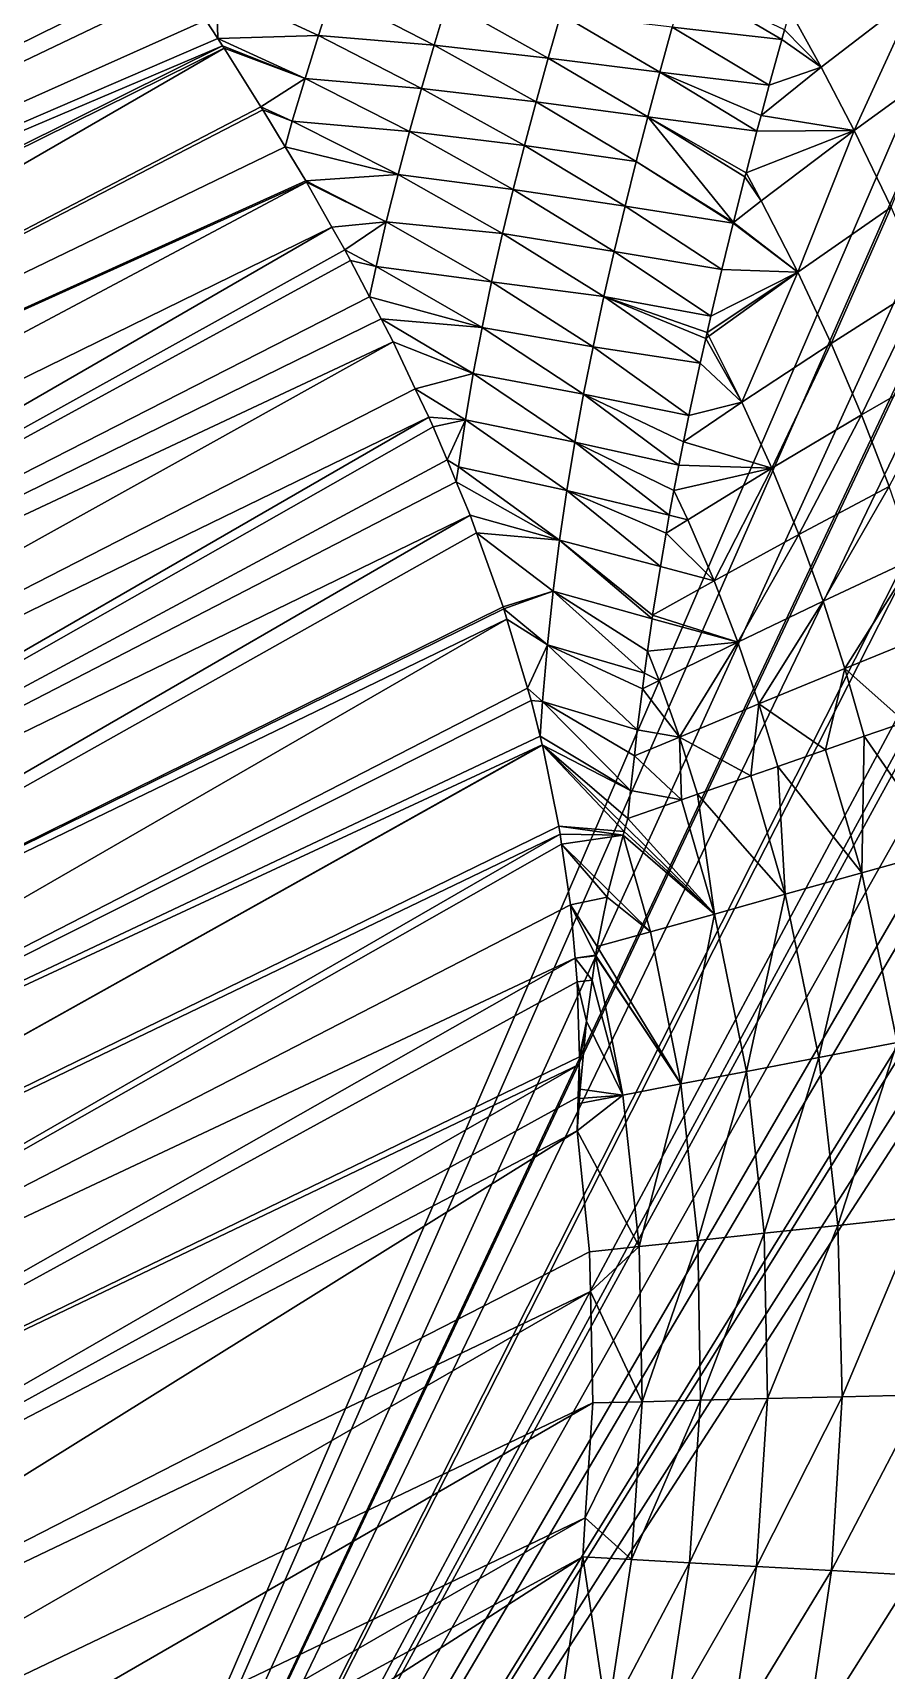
# Model space of a CAD drawing. Header units: metres. Extents: x -44.6 to 35.4, y -44.1 to 26.9.
# Drawn here: x -31.02 to -28.16, y 0.89 to 6.37 of the extents above; entities that cross this region are included whole.
import ezdxf

# ---------------------------------------------------------------- set-up
doc = ezdxf.new("R2010")
doc.units = ezdxf.units.M

msp = doc.modelspace()

# ---------------------------------------------------------------- linework, layer by layer
for points in [[(-32.494915, -4.090965, 91.214554), (-21.645548, 21.083145, 91.214554), (-21.477617, 20.976406, 91.214554)], [(-30.562969, 9.967408, 91.214554), (-21.645548, 21.083145, 91.214554), (-32.494915, -4.090965, 91.214554)], [(-21.477617, 20.976406, 91.214554), (-21.155891, 20.771914, 91.214554), (-32.494915, -4.090965, 91.214554)], [(-32.494915, -4.090965, 91.214554), (-21.155891, 20.771914, 91.214554), (-20.875952, 20.604309, 91.214554)], [(-20.875952, 20.604309, 91.214554), (-20.860102, 20.594818, 91.214554), (-32.494915, -4.090965, 91.214554)], [(-20.860102, 20.594818, 91.214554), (-20.660181, 20.475122, 91.214554), (-32.494915, -4.090965, 91.214554)], [(-32.494915, -4.090965, 91.214554), (-20.660181, 20.475122, 91.214554), (-20.206511, 20.219816, 91.214554)], [(-20.206511, 20.219816, 91.214554), (-20.158503, 20.192801, 91.214554), (-32.494915, -4.090965, 91.214554)], [(-20.158503, 20.192801, 91.214554), (-19.650936, 19.924978, 91.214554), (-32.494915, -4.090965, 91.214554)], [(-32.494915, -4.090965, 91.214554), (-19.650936, 19.924978, 91.214554), (-19.514906, 19.857868, 91.214554)], [(-19.514906, 19.857868, 91.214554), (-19.447666, 19.824694, 91.214554), (-32.494915, -4.090965, 91.214554)], [(-19.447666, 19.824694, 91.214554), (-19.137566, 19.671705, 91.214554), (-32.494915, -4.090965, 91.214554)], [(-32.494915, -4.090965, 91.214554), (-19.137566, 19.671705, 91.214554), (-18.786144, 19.510136, 91.214554)], [(-18.786144, 19.510136, 91.214554), (-18.618469, 19.433048, 91.214554), (-32.494915, -4.090965, 91.214554)], [(-18.618469, 19.433048, 91.214554), (-18.093723, 19.209085, 91.214554), (-32.494915, -4.090965, 91.214554)], [(-32.494915, -4.090965, 91.214554), (-18.093723, 19.209085, 91.214554), (-18.020308, 19.18013, 91.214554)], [(-18.020308, 19.18013, 91.214554), (-17.748207, 19.072813, 91.214554), (-32.494915, -4.090965, 91.214554)], [(-17.748207, 19.072813, 91.214554), (-17.563393, 18.999922, 91.214554), (-32.494915, -4.090965, 91.214554)], [(-32.494915, -4.090965, 91.214554), (-17.563393, 18.999922, 91.214554), (-8.667542, 15.624047, 91.214554)], [(-8.667542, 15.624047, 91.214554), (-8.546576, 15.073651, 91.214554), (-32.494915, -4.090965, 91.214554)], [(-32.494915, -4.090965, 91.214554), (-8.546576, 15.073651, 91.214554), (-8.349462, 14.545717, 91.214554)], [(-32.494915, -4.090965, 91.214554), (-8.349462, 14.545717, 91.214554), (-8.080112, 14.050723, 91.214554)], [(-32.494915, -4.090965, 91.214554), (-8.080112, 14.050723, 91.214554), (-7.743872, 13.598495, 91.214554)], [(-15.196311, 2.685419, 91.214554), (-32.494915, -4.090965, 91.214554), (-7.743872, 13.598495, 91.214554)], [(-32.494915, -4.090965, 91.214554), (-31.111521, 9.017288, 91.214554), (-30.562969, 9.967408, 91.214554)], [(-35.968491, 4.611816, 104.303886), (-30.979023, 7.219929, 94.826096), (-31.049334, 7.328387, 94.706444)], [(-30.897284, 7.097222, 94.948456), (-30.979023, 7.219929, 94.826096), (-35.968491, 4.611816, 104.303886)], [(-35.968491, 4.611816, 104.303886), (-30.887955, 7.083217, 94.962418), (-30.897284, 7.097222, 94.948456)], [(-30.878212, 7.068789, 94.975349), (-30.887955, 7.083217, 94.962418), (-35.968491, 4.611816, 104.303886)], [(-35.968491, 4.611816, 104.303886), (-30.76902, 6.907085, 95.120201), (-30.878212, 7.068789, 94.975349)], [(-30.76902, 6.907085, 95.120201), (-35.968491, 4.611816, 104.303886), (-35.683216, 4.412888, 104.389099)], [(-30.751518, 6.881201, 95.140724), (-30.76902, 6.907085, 95.120201), (-35.683216, 4.412888, 104.389099)], [(-35.683216, 4.412888, 104.389099), (-35.416283, 4.18393, 104.456474), (-30.751518, 6.881201, 95.140724)], [(-30.710911, 6.821146, 95.188347), (-30.751518, 6.881201, 95.140724), (-35.416283, 4.18393, 104.456474)], [(-30.680361, 6.775966, 95.224174), (-30.710911, 6.821146, 95.188347), (-35.416283, 4.18393, 104.456474)], [(-35.416283, 4.18393, 104.456474), (-30.644035, 6.722244, 95.266777), (-30.680361, 6.775966, 95.224174)], [(-30.550127, 6.581766, 95.365044), (-30.644035, 6.722244, 95.266777), (-35.416283, 4.18393, 104.456474)], [(-35.416283, 4.18393, 104.456474), (-30.514282, 6.528146, 95.40255), (-30.550127, 6.581766, 95.365044)], [(-30.437067, 6.40994, 95.475288), (-30.514282, 6.528146, 95.40255), (-35.416283, 4.18393, 104.456474)], [(-28.511526, 6.345639, 95.470749), (-28.834938, 6.535859, 95.521217), (-28.877302, 6.386153, 95.530464)], [(-28.834938, 6.535859, 95.521217), (-28.511526, 6.345639, 95.470749), (-28.502703, 6.377608, 95.470612)], [(-30.4007, 6.516907, 95.435974), (-30.437067, 6.40994, 95.475288), (-30.397177, 6.348875, 95.512871)], [(-30.4007, 6.516907, 95.435974), (-30.060585, 6.358354, 95.556305), (-30.013971, 6.502685, 95.510391)], [(-30.060585, 6.358354, 95.556305), (-30.4007, 6.516907, 95.435974), (-30.397177, 6.348875, 95.512871)], [(-29.673677, 6.32641, 95.586845), (-30.013971, 6.502685, 95.510391), (-30.060585, 6.358354, 95.556305)], [(-30.013971, 6.502685, 95.510391), (-29.673677, 6.32641, 95.586845), (-29.629963, 6.471469, 95.551178)], [(-29.292488, 6.283491, 95.583115), (-29.629963, 6.471469, 95.551178), (-29.673677, 6.32641, 95.586845)], [(-29.629963, 6.471469, 95.551178), (-29.292488, 6.283491, 95.583115), (-29.250546, 6.430319, 95.557732)], [(-28.484528, 6.442781, 95.471802), (-28.379221, 6.252522, 95.44001), (-28.059723, 6.499653, 95.421318)], [(-28.059723, 6.499653, 95.421318), (-28.379221, 6.252522, 95.44001), (-28.269293, 6.040805, 95.408607)], [(-28.269293, 6.040805, 95.408607), (-27.948727, 6.273746, 95.38295), (-28.059723, 6.499653, 95.421318)], [(-30.397177, 6.348875, 95.512871), (-30.437067, 6.40994, 95.475288), (-35.416283, 4.18393, 104.456474)], [(-28.9186, 6.236616, 95.545364), (-29.250546, 6.430319, 95.557732), (-29.292488, 6.283491, 95.583115)], [(-29.250546, 6.430319, 95.557732), (-28.9186, 6.236616, 95.545364), (-28.877302, 6.386153, 95.530464)], [(-28.379221, 6.252522, 95.44001), (-28.484528, 6.442781, 95.471802), (-28.502703, 6.377608, 95.470612)], [(-30.397177, 6.348875, 95.512871), (-30.105261, 6.214765, 95.608284), (-30.060585, 6.358354, 95.556305)], [(-29.715681, 6.181854, 95.628319), (-30.060585, 6.358354, 95.556305), (-30.105261, 6.214765, 95.608284)], [(-30.060585, 6.358354, 95.556305), (-29.715681, 6.181854, 95.628319), (-29.673677, 6.32641, 95.586845)], [(-28.553305, 6.192542, 95.474792), (-28.877302, 6.386153, 95.530464), (-28.9186, 6.236616, 95.545364)], [(-28.877302, 6.386153, 95.530464), (-28.553305, 6.192542, 95.474792), (-28.511526, 6.345639, 95.470749)], [(-28.379221, 6.252522, 95.44001), (-28.502703, 6.377608, 95.470612), (-28.511526, 6.345639, 95.470749)], [(-35.416283, 4.18393, 104.456474), (-30.381084, 6.324239, 95.52803), (-30.397177, 6.348875, 95.512871)], [(-30.381084, 6.324239, 95.52803), (-35.416283, 4.18393, 104.456474), (-35.149349, 3.954973, 104.523849)], [(-30.375938, 6.316085, 95.532433), (-30.381084, 6.324239, 95.52803), (-35.149349, 3.954973, 104.523849)], [(-35.149349, 3.954973, 104.523849), (-34.903996, 3.698765, 104.572563), (-30.375938, 6.316085, 95.532433)], [(-30.252499, 6.120507, 95.638107), (-30.375938, 6.316085, 95.532433), (-34.903996, 3.698765, 104.572563)], [(-30.105261, 6.214765, 95.608284), (-30.397177, 6.348875, 95.512871), (-30.381084, 6.324239, 95.52803)], [(-30.105261, 6.214765, 95.608284), (-30.381084, 6.324239, 95.52803), (-30.375938, 6.316085, 95.532433)], [(-30.105261, 6.214765, 95.608284), (-30.375938, 6.316085, 95.532433), (-30.252499, 6.120507, 95.638107)], [(-29.332989, 6.136923, 95.614136), (-29.673677, 6.32641, 95.586845), (-29.715681, 6.181854, 95.628319)], [(-29.673677, 6.32641, 95.586845), (-29.332989, 6.136923, 95.614136), (-29.292488, 6.283491, 95.583115)], [(-28.511526, 6.345639, 95.470749), (-28.553305, 6.192542, 95.474792), (-28.379221, 6.252522, 95.44001)], [(-28.958759, 6.087097, 95.565826), (-29.292488, 6.283491, 95.583115), (-29.332989, 6.136923, 95.614136)], [(-29.292488, 6.283491, 95.583115), (-28.958759, 6.087097, 95.565826), (-28.9186, 6.236616, 95.545364)], [(-28.269293, 6.040805, 95.408607), (-28.379221, 6.252522, 95.44001), (-28.580355, 6.091306, 95.481163)], [(-28.553305, 6.192542, 95.474792), (-28.580355, 6.091306, 95.481163), (-28.379221, 6.252522, 95.44001)], [(-27.948727, 6.273746, 95.38295), (-28.269293, 6.040805, 95.408607), (-28.146053, 5.784702, 95.375397)], [(-30.252499, 6.120507, 95.638107), (-30.14786, 6.071735, 95.666382), (-30.105261, 6.214765, 95.608284)], [(-29.755854, 6.037626, 95.675598), (-30.105261, 6.214765, 95.608284), (-30.14786, 6.071735, 95.666382)], [(-30.105261, 6.214765, 95.608284), (-29.755854, 6.037626, 95.675598), (-29.715681, 6.181854, 95.628319)], [(-28.594265, 6.039241, 95.484436), (-28.9186, 6.236616, 95.545364), (-28.958759, 6.087097, 95.565826)], [(-28.9186, 6.236616, 95.545364), (-28.580355, 6.091306, 95.481163), (-28.553305, 6.192542, 95.474792)], [(-28.9186, 6.236616, 95.545364), (-28.594265, 6.039241, 95.484436), (-28.580355, 6.091306, 95.481163)], [(-29.371943, 5.990451, 95.650772), (-29.715681, 6.181854, 95.628319), (-29.755854, 6.037626, 95.675598)], [(-29.715681, 6.181854, 95.628319), (-29.371943, 5.990451, 95.650772), (-29.332989, 6.136923, 95.614136)], [(-28.99769, 5.937439, 95.591805), (-29.332989, 6.136923, 95.614136), (-29.371943, 5.990451, 95.650772)], [(-29.332989, 6.136923, 95.614136), (-28.99769, 5.937439, 95.591805), (-28.958759, 6.087097, 95.565826)], [(-34.903996, 3.698765, 104.572563), (-30.245844, 6.109962, 95.643806), (-30.252499, 6.120507, 95.638107)], [(-30.171412, 5.986273, 95.702202), (-30.245844, 6.109962, 95.643806), (-34.903996, 3.698765, 104.572563)], [(-30.14786, 6.071735, 95.666382), (-30.252499, 6.120507, 95.638107), (-30.245844, 6.109962, 95.643806)], [(-30.245844, 6.109962, 95.643806), (-30.171412, 5.986273, 95.702202), (-30.14786, 6.071735, 95.666382)], [(-28.673012, 5.733144, 95.519989), (-28.958759, 6.087097, 95.565826), (-28.99769, 5.937439, 95.591805)], [(-28.958759, 6.087097, 95.565826), (-28.630735, 5.89941, 95.49823), (-28.594265, 6.039241, 95.484436)], [(-28.958759, 6.087097, 95.565826), (-28.634346, 5.885567, 95.499596), (-28.630735, 5.89941, 95.49823)], [(-28.673012, 5.733144, 95.519989), (-28.634346, 5.885567, 95.499596), (-28.958759, 6.087097, 95.565826)], [(-28.580355, 6.091306, 95.481163), (-28.594265, 6.039241, 95.484436), (-28.269293, 6.040805, 95.408607)], [(-29.79405, 5.893506, 95.728737), (-30.14786, 6.071735, 95.666382), (-30.171412, 5.986273, 95.702202)], [(-30.14786, 6.071735, 95.666382), (-29.79405, 5.893506, 95.728737), (-29.755854, 6.037626, 95.675598)], [(-29.409229, 5.843866, 95.693016), (-29.755854, 6.037626, 95.675598), (-29.79405, 5.893506, 95.728737)], [(-29.755854, 6.037626, 95.675598), (-29.409229, 5.843866, 95.693016), (-29.371943, 5.990451, 95.650772)], [(-28.269293, 6.040805, 95.408607), (-28.594265, 6.039241, 95.484436), (-28.630735, 5.89941, 95.49823)], [(-28.630735, 5.89941, 95.49823), (-28.579832, 5.805675, 95.485817), (-28.269293, 6.040805, 95.408607)], [(-28.269293, 6.040805, 95.408607), (-28.579832, 5.805675, 95.485817), (-28.457989, 5.567515, 95.458168)], [(-28.457989, 5.567515, 95.458168), (-28.146053, 5.784702, 95.375397), (-28.269293, 6.040805, 95.408607)], [(-30.103012, 5.87261, 95.755867), (-30.171412, 5.986273, 95.702202), (-34.903996, 3.698765, 104.572563)], [(-30.171412, 5.986273, 95.702202), (-30.103012, 5.87261, 95.755867), (-29.79405, 5.893506, 95.728737)], [(-29.035295, 5.787448, 95.623276), (-29.371943, 5.990451, 95.650772), (-29.409229, 5.843866, 95.693016)], [(-29.371943, 5.990451, 95.650772), (-29.035295, 5.787448, 95.623276), (-28.99769, 5.937439, 95.591805)], [(-28.67347, 5.731342, 95.520226), (-28.99769, 5.937439, 95.591805), (-29.035295, 5.787448, 95.623276)], [(-28.99769, 5.937439, 95.591805), (-28.67347, 5.731342, 95.520226), (-28.673012, 5.733144, 95.519989)], [(-34.903996, 3.698765, 104.572563), (-30.100529, 5.868484, 95.75782), (-30.103012, 5.87261, 95.755867)], [(-30.100529, 5.868484, 95.75782), (-34.903996, 3.698765, 104.572563), (-34.658642, 3.442557, 104.621277)], [(-30.015123, 5.717206, 95.82), (-30.100529, 5.868484, 95.75782), (-34.658642, 3.442557, 104.621277)], [(-30.103012, 5.87261, 95.755867), (-29.833509, 5.7351, 95.79393), (-29.79405, 5.893506, 95.728737)], [(-29.833509, 5.7351, 95.79393), (-30.103012, 5.87261, 95.755867), (-30.100529, 5.868484, 95.75782)], [(-29.833509, 5.7351, 95.79393), (-30.100529, 5.868484, 95.75782), (-30.015123, 5.717206, 95.82)], [(-29.444715, 5.696907, 95.740929), (-29.79405, 5.893506, 95.728737), (-29.833509, 5.7351, 95.79393)], [(-29.79405, 5.893506, 95.728737), (-29.444715, 5.696907, 95.740929), (-29.409229, 5.843866, 95.693016)], [(-28.634346, 5.885567, 95.499596), (-28.673012, 5.733144, 95.519989), (-28.579832, 5.805675, 95.485817)], [(-28.579832, 5.805675, 95.485817), (-28.630735, 5.89941, 95.49823), (-28.634346, 5.885567, 95.499596)], [(-29.071472, 5.636886, 95.66024), (-29.409229, 5.843866, 95.693016), (-29.444715, 5.696907, 95.740929)], [(-29.409229, 5.843866, 95.693016), (-29.071472, 5.636886, 95.66024), (-29.035295, 5.787448, 95.623276)], [(-28.457989, 5.567515, 95.458168), (-28.579832, 5.805675, 95.485817), (-28.673012, 5.733144, 95.519989)], [(-28.711554, 5.576349, 95.546303), (-29.035295, 5.787448, 95.623276), (-29.071472, 5.636886, 95.66024)], [(-29.035295, 5.787448, 95.623276), (-28.711554, 5.576349, 95.546303), (-28.67347, 5.731342, 95.520226)], [(-28.146053, 5.784702, 95.375397), (-28.457989, 5.567515, 95.458168), (-28.346378, 5.329005, 95.435425)], [(-28.346378, 5.329005, 95.435425), (-28.032969, 5.528401, 95.347664), (-28.146053, 5.784702, 95.375397)], [(-34.658642, 3.442557, 104.621277), (-34.437843, 3.162208, 104.650749), (-30.015123, 5.717206, 95.82)], [(-29.972509, 5.641724, 95.851028), (-30.015123, 5.717206, 95.82), (-34.437843, 3.162208, 104.650749)], [(-29.833509, 5.7351, 95.79393), (-30.015123, 5.717206, 95.82), (-29.972509, 5.641724, 95.851028)], [(-29.972509, 5.641724, 95.851028), (-29.867836, 5.586447, 95.861511), (-29.833509, 5.7351, 95.79393)], [(-29.481411, 5.534774, 95.800133), (-29.833509, 5.7351, 95.79393), (-29.867836, 5.586447, 95.861511)], [(-29.833509, 5.7351, 95.79393), (-29.481411, 5.534774, 95.800133), (-29.444715, 5.696907, 95.740929)], [(-29.106096, 5.485453, 95.702728), (-29.444715, 5.696907, 95.740929), (-29.481411, 5.534774, 95.800133)], [(-29.444715, 5.696907, 95.740929), (-29.106096, 5.485453, 95.702728), (-29.071472, 5.636886, 95.66024)], [(-28.457989, 5.567515, 95.458168), (-28.67347, 5.731342, 95.520226), (-28.711554, 5.576349, 95.546303)], [(-28.673012, 5.733144, 95.519989), (-28.67347, 5.731342, 95.520226), (-28.457989, 5.567515, 95.458168)], [(-34.437843, 3.162208, 104.650749), (-29.952734, 5.606693, 95.865433), (-29.972509, 5.641724, 95.851028)], [(-29.867836, 5.586447, 95.861511), (-29.972509, 5.641724, 95.851028), (-29.952734, 5.606693, 95.865433)], [(-29.889236, 5.484802, 95.909332), (-29.952734, 5.606693, 95.865433), (-34.437843, 3.162208, 104.650749)], [(-29.952734, 5.606693, 95.865433), (-29.889236, 5.484802, 95.909332), (-29.867836, 5.586447, 95.861511)], [(-29.513374, 5.381991, 95.86187), (-29.867836, 5.586447, 95.861511), (-29.889236, 5.484802, 95.909332)], [(-29.867836, 5.586447, 95.861511), (-29.513374, 5.381991, 95.86187), (-29.481411, 5.534774, 95.800133)], [(-28.74851, 5.420319, 95.577827), (-29.071472, 5.636886, 95.66024), (-29.106096, 5.485453, 95.702728)], [(-29.071472, 5.636886, 95.66024), (-28.74851, 5.420319, 95.577827), (-28.711554, 5.576349, 95.546303)], [(-29.142159, 5.317781, 95.755829), (-29.481411, 5.534774, 95.800133), (-29.513374, 5.381991, 95.86187)], [(-29.481411, 5.534774, 95.800133), (-29.142159, 5.317781, 95.755829), (-29.106096, 5.485453, 95.702728)], [(-28.457989, 5.567515, 95.458168), (-28.74851, 5.420319, 95.577827), (-28.761095, 5.364888, 95.590858)], [(-28.761095, 5.364888, 95.590858), (-28.754732, 5.352676, 95.588974), (-28.457989, 5.567515, 95.458168)], [(-28.457989, 5.567515, 95.458168), (-28.754732, 5.352676, 95.588974), (-28.644863, 5.132372, 95.569321)], [(-28.457989, 5.567515, 95.458168), (-28.711554, 5.576349, 95.546303), (-28.74851, 5.420319, 95.577827)], [(-28.644863, 5.132372, 95.569321), (-28.346378, 5.329005, 95.435425), (-28.457989, 5.567515, 95.458168)], [(-29.850649, 5.410728, 95.93602), (-29.889236, 5.484802, 95.909332), (-34.437843, 3.162208, 104.650749)], [(-29.889236, 5.484802, 95.909332), (-29.850649, 5.410728, 95.93602), (-29.513374, 5.381991, 95.86187)], [(-28.784246, 5.26292, 95.61483), (-29.106096, 5.485453, 95.702728), (-29.142159, 5.317781, 95.755829)], [(-29.106096, 5.485453, 95.702728), (-28.761095, 5.364888, 95.590858), (-28.74851, 5.420319, 95.577827)], [(-29.106096, 5.485453, 95.702728), (-28.784246, 5.26292, 95.61483), (-28.765648, 5.344836, 95.595573)], [(-28.765648, 5.344836, 95.595573), (-28.761095, 5.364888, 95.590858), (-29.106096, 5.485453, 95.702728)], [(-28.032969, 5.528401, 95.347664), (-28.346378, 5.329005, 95.435425), (-28.244593, 5.089984, 95.417847)], [(-28.244593, 5.089984, 95.417847), (-27.929623, 5.271729, 95.325653), (-28.032969, 5.528401, 95.347664)], [(-34.437843, 3.162208, 104.650749), (-29.81056, 5.33377, 95.963737), (-29.850649, 5.410728, 95.93602)], [(-29.542658, 5.228495, 95.929527), (-29.850649, 5.410728, 95.93602), (-29.81056, 5.33377, 95.963737)], [(-29.850649, 5.410728, 95.93602), (-29.542658, 5.228495, 95.929527), (-29.513374, 5.381991, 95.86187)], [(-29.173851, 5.159167, 95.811691), (-29.513374, 5.381991, 95.86187), (-29.542658, 5.228495, 95.929527)], [(-29.513374, 5.381991, 95.86187), (-29.173851, 5.159167, 95.811691), (-29.142159, 5.317781, 95.755829)], [(-29.81056, 5.33377, 95.963737), (-34.437843, 3.162208, 104.650749), (-34.217049, 2.88186, 104.680214)], [(-29.736797, 5.177525, 96.01384), (-29.81056, 5.33377, 95.963737), (-34.217049, 2.88186, 104.680214)], [(-29.542658, 5.228495, 95.929527), (-29.81056, 5.33377, 95.963737), (-29.736797, 5.177525, 96.01384)], [(-28.821938, 5.088078, 95.661827), (-29.142159, 5.317781, 95.755829), (-29.173851, 5.159167, 95.811691)], [(-29.142159, 5.317781, 95.755829), (-28.821938, 5.088078, 95.661827), (-28.784246, 5.26292, 95.61483)], [(-28.765648, 5.344836, 95.595573), (-28.784246, 5.26292, 95.61483), (-28.644863, 5.132372, 95.569321)], [(-28.765648, 5.344836, 95.595573), (-28.754732, 5.352676, 95.588974), (-28.761095, 5.364888, 95.590858)], [(-28.644863, 5.132372, 95.569321), (-28.754732, 5.352676, 95.588974), (-28.765648, 5.344836, 95.595573)], [(-28.346378, 5.329005, 95.435425), (-28.644863, 5.132372, 95.569321), (-28.544893, 4.911416, 95.554497)], [(-28.544893, 4.911416, 95.554497), (-28.244593, 5.089984, 95.417847), (-28.346378, 5.329005, 95.435425)], [(-28.644863, 5.132372, 95.569321), (-28.784246, 5.26292, 95.61483), (-28.821938, 5.088078, 95.661827)], [(-27.929623, 5.271729, 95.325653), (-28.244593, 5.089984, 95.417847), (-28.152267, 4.850188, 95.405663)], [(-29.736797, 5.177525, 96.01384), (-29.569096, 5.073414, 96.003334), (-29.542658, 5.228495, 95.929527)], [(-29.203209, 4.999179, 95.873314), (-29.542658, 5.228495, 95.929527), (-29.569096, 5.073414, 96.003334)], [(-29.542658, 5.228495, 95.929527), (-29.203209, 4.999179, 95.873314), (-29.173851, 5.159167, 95.811691)], [(-29.691811, 5.082235, 96.044395), (-29.736797, 5.177525, 96.01384), (-34.217049, 2.88186, 104.680214)], [(-29.569096, 5.073414, 96.003334), (-29.736797, 5.177525, 96.01384), (-29.691811, 5.082235, 96.044395)], [(-28.855583, 4.922118, 95.711899), (-29.173851, 5.159167, 95.811691), (-29.203209, 4.999179, 95.873314)], [(-29.173851, 5.159167, 95.811691), (-28.839756, 5.000189, 95.688339), (-28.821938, 5.088078, 95.661827)], [(-29.173851, 5.159167, 95.811691), (-28.855583, 4.922118, 95.711899), (-28.839756, 5.000189, 95.688339)], [(-28.544893, 4.911416, 95.554497), (-28.644863, 5.132372, 95.569321), (-28.839756, 5.000189, 95.688339)], [(-28.821938, 5.088078, 95.661827), (-28.839756, 5.000189, 95.688339), (-28.644863, 5.132372, 95.569321)], [(-34.217049, 2.88186, 104.680214), (-34.023491, 2.580774, 104.690079), (-29.691811, 5.082235, 96.044395)], [(-29.676413, 5.049621, 96.054855), (-29.691811, 5.082235, 96.044395), (-34.023491, 2.580774, 104.690079)], [(-34.023491, 2.580774, 104.690079), (-29.630524, 4.93997, 96.086914), (-29.676413, 5.049621, 96.054855)], [(-29.691811, 5.082235, 96.044395), (-29.676413, 5.049621, 96.054855), (-29.569096, 5.073414, 96.003334)], [(-29.569096, 5.073414, 96.003334), (-29.676413, 5.049621, 96.054855), (-29.630524, 4.93997, 96.086914)], [(-29.630524, 4.93997, 96.086914), (-29.592506, 4.915589, 96.083702), (-29.569096, 5.073414, 96.003334)], [(-29.230108, 4.836869, 95.940903), (-29.569096, 5.073414, 96.003334), (-29.592506, 4.915589, 96.083702)], [(-29.569096, 5.073414, 96.003334), (-29.230108, 4.836869, 95.940903), (-29.203209, 4.999179, 95.873314)], [(-28.244593, 5.089984, 95.417847), (-28.544893, 4.911416, 95.554497), (-28.454449, 4.689562, 95.544724)], [(-28.454449, 4.689562, 95.544724), (-28.152267, 4.850188, 95.405663), (-28.244593, 5.089984, 95.417847)], [(-28.887346, 4.754156, 95.767654), (-29.203209, 4.999179, 95.873314), (-29.230108, 4.836869, 95.940903)], [(-29.203209, 4.999179, 95.873314), (-28.871735, 4.836708, 95.74025), (-28.855583, 4.922118, 95.711899)], [(-29.203209, 4.999179, 95.873314), (-28.887346, 4.754156, 95.767654), (-28.871735, 4.836708, 95.74025)], [(-28.839756, 5.000189, 95.688339), (-28.855583, 4.922118, 95.711899), (-28.544893, 4.911416, 95.554497)], [(-29.599482, 4.865791, 96.108597), (-29.630524, 4.93997, 96.086914), (-34.023491, 2.580774, 104.690079)], [(-29.599482, 4.865791, 96.108597), (-29.592506, 4.915589, 96.083702), (-29.630524, 4.93997, 96.086914)], [(-29.254414, 4.670974, 96.014801), (-29.592506, 4.915589, 96.083702), (-29.599482, 4.865791, 96.108597)], [(-29.592506, 4.915589, 96.083702), (-29.254414, 4.670974, 96.014801), (-29.230108, 4.836869, 95.940903)], [(-28.544893, 4.911416, 95.554497), (-28.855583, 4.922118, 95.711899), (-28.871735, 4.836708, 95.74025)], [(-28.871735, 4.836708, 95.74025), (-28.825825, 4.738814, 95.733444), (-28.544893, 4.911416, 95.554497)], [(-28.544893, 4.911416, 95.554497), (-28.825825, 4.738814, 95.733444), (-28.7376, 4.53496, 95.724663)], [(-28.7376, 4.53496, 95.724663), (-28.454449, 4.689562, 95.544724), (-28.544893, 4.911416, 95.554497)], [(-29.552816, 4.754285, 96.141197), (-29.599482, 4.865791, 96.108597), (-34.023491, 2.580774, 104.690079)], [(-29.599482, 4.865791, 96.108597), (-29.552816, 4.754285, 96.141197), (-29.254414, 4.670974, 96.014801)], [(-28.917156, 4.583173, 95.829262), (-29.230108, 4.836869, 95.940903), (-29.254414, 4.670974, 96.014801)], [(-29.230108, 4.836869, 95.940903), (-28.89784, 4.693955, 95.789345), (-28.887346, 4.754156, 95.767654)], [(-29.230108, 4.836869, 95.940903), (-28.917156, 4.583173, 95.829262), (-28.89784, 4.693955, 95.789345)], [(-28.825825, 4.738814, 95.733444), (-28.871735, 4.836708, 95.74025), (-28.887346, 4.754156, 95.767654)], [(-28.152267, 4.850188, 95.405663), (-28.454449, 4.689562, 95.544724), (-28.373205, 4.466488, 95.54023)], [(-28.373205, 4.466488, 95.54023), (-28.06908, 4.609261, 95.399078), (-28.152267, 4.850188, 95.405663)], [(-34.023491, 2.580774, 104.690079), (-33.829933, 2.279688, 104.699936), (-29.552816, 4.754285, 96.141197)], [(-29.531696, 4.695673, 96.157333), (-29.552816, 4.754285, 96.141197), (-33.829933, 2.279688, 104.699936)], [(-29.254414, 4.670974, 96.014801), (-29.552816, 4.754285, 96.141197), (-29.531696, 4.695673, 96.157333)], [(-28.887346, 4.754156, 95.767654), (-28.89784, 4.693955, 95.789345), (-28.825825, 4.738814, 95.733444)], [(-28.7376, 4.53496, 95.724663), (-28.825825, 4.738814, 95.733444), (-28.89784, 4.693955, 95.789345)], [(-29.442442, 4.44797, 96.225548), (-29.531696, 4.695673, 96.157333), (-33.829933, 2.279688, 104.699936)], [(-29.276003, 4.499784, 96.095566), (-29.531696, 4.695673, 96.157333), (-29.442442, 4.44797, 96.225548)], [(-29.531696, 4.695673, 96.157333), (-29.276003, 4.499784, 96.095566), (-29.254414, 4.670974, 96.014801)], [(-28.944963, 4.407819, 95.896988), (-29.254414, 4.670974, 96.014801), (-29.276003, 4.499784, 96.095566)], [(-29.254414, 4.670974, 96.014801), (-28.943052, 4.419869, 95.892334), (-28.917156, 4.583173, 95.829262)], [(-29.254414, 4.670974, 96.014801), (-28.944963, 4.407819, 95.896988), (-28.943052, 4.419869, 95.892334)], [(-28.89784, 4.693955, 95.789345), (-28.917156, 4.583173, 95.829262), (-28.7376, 4.53496, 95.724663)], [(-28.454449, 4.689562, 95.544724), (-28.7376, 4.53496, 95.724663), (-28.658585, 4.329826, 95.721016)], [(-28.658585, 4.329826, 95.721016), (-28.373205, 4.466488, 95.54023), (-28.454449, 4.689562, 95.544724)], [(-28.06908, 4.609261, 95.399078), (-28.373205, 4.466488, 95.54023), (-28.300903, 4.241795, 95.541237)], [(-28.300903, 4.241795, 95.541237), (-27.994776, 4.366774, 95.398331), (-28.06908, 4.609261, 95.399078)], [(-28.917156, 4.583173, 95.829262), (-28.943052, 4.419869, 95.892334), (-28.7376, 4.53496, 95.724663)], [(-29.276003, 4.499784, 96.095566), (-29.442442, 4.44797, 96.225548), (-29.440584, 4.441738, 96.227226)], [(-29.440584, 4.441738, 96.227226), (-29.294792, 4.320911, 96.184113), (-29.276003, 4.499784, 96.095566)], [(-28.970749, 4.226273, 95.971306), (-29.276003, 4.499784, 96.095566), (-29.294792, 4.320911, 96.184113)], [(-29.276003, 4.499784, 96.095566), (-28.96026, 4.300111, 95.941078), (-28.944963, 4.407819, 95.896988)], [(-29.276003, 4.499784, 96.095566), (-28.970749, 4.226273, 95.971306), (-28.96026, 4.300111, 95.941078)], [(-28.658585, 4.329826, 95.721016), (-28.7376, 4.53496, 95.724663), (-28.943052, 4.419869, 95.892334)], [(-33.829933, 2.279688, 104.699936), (-29.440584, 4.441738, 96.227226), (-29.442442, 4.44797, 96.225548)], [(-29.430096, 4.406549, 96.23674), (-29.440584, 4.441738, 96.227226), (-33.829933, 2.279688, 104.699936)], [(-29.294792, 4.320911, 96.184113), (-29.440584, 4.441738, 96.227226), (-29.430096, 4.406549, 96.23674)], [(-28.373205, 4.466488, 95.54023), (-28.658585, 4.329826, 95.721016), (-28.588505, 4.123048, 95.722733)], [(-28.588505, 4.123048, 95.722733), (-28.300903, 4.241795, 95.541237), (-28.373205, 4.466488, 95.54023)], [(-33.829933, 2.279688, 104.699936), (-33.665966, 1.961519, 104.690079), (-29.430096, 4.406549, 96.23674)], [(-29.361292, 4.175717, 96.299095), (-29.430096, 4.406549, 96.23674), (-33.665966, 1.961519, 104.690079)], [(-29.294792, 4.320911, 96.184113), (-29.430096, 4.406549, 96.23674), (-29.361292, 4.175717, 96.299095)], [(-28.658585, 4.329826, 95.721016), (-28.944963, 4.407819, 95.896988), (-28.96026, 4.300111, 95.941078)], [(-28.943052, 4.419869, 95.892334), (-28.944963, 4.407819, 95.896988), (-28.658585, 4.329826, 95.721016)], [(-28.96026, 4.300111, 95.941078), (-28.921005, 4.201293, 95.938766), (-28.658585, 4.329826, 95.721016)], [(-28.658585, 4.329826, 95.721016), (-28.921005, 4.201293, 95.938766), (-28.853437, 4.012245, 95.940193)], [(-28.853437, 4.012245, 95.940193), (-28.588505, 4.123048, 95.722733), (-28.658585, 4.329826, 95.721016)], [(-27.994776, 4.366774, 95.398331), (-28.300903, 4.241795, 95.541237), (-28.099329, 4.062386, 95.477715)], [(-29.361292, 4.175717, 96.299095), (-29.310825, 4.130923, 96.281868), (-29.294792, 4.320911, 96.184113)], [(-28.994585, 4.036007, 96.052956), (-29.294792, 4.320911, 96.184113), (-29.310825, 4.130923, 96.281868)], [(-29.294792, 4.320911, 96.184113), (-28.977316, 4.173851, 95.993797), (-28.970749, 4.226273, 95.971306)], [(-29.294792, 4.320911, 96.184113), (-28.994585, 4.036007, 96.052956), (-28.977316, 4.173851, 95.993797)], [(-28.921005, 4.201293, 95.938766), (-28.96026, 4.300111, 95.941078), (-28.970749, 4.226273, 95.971306)], [(-28.970749, 4.226273, 95.971306), (-28.977316, 4.173851, 95.993797), (-28.921005, 4.201293, 95.938766)], [(-28.365078, 3.96998, 95.622307), (-28.300903, 4.241795, 95.541237), (-28.588505, 4.123048, 95.722733)], [(-28.365078, 3.96998, 95.622307), (-28.235397, 4.015072, 95.55175), (-28.300903, 4.241795, 95.541237)], [(-28.300903, 4.241795, 95.541237), (-28.235397, 4.015072, 95.55175), (-28.099329, 4.062386, 95.477715)], [(-29.349112, 4.134858, 96.310135), (-29.361292, 4.175717, 96.299095), (-33.665966, 1.961519, 104.690079)], [(-29.310825, 4.130923, 96.281868), (-29.361292, 4.175717, 96.299095), (-29.349112, 4.134858, 96.310135)], [(-28.977316, 4.173851, 95.993797), (-28.994585, 4.036007, 96.052956), (-28.853437, 4.012245, 95.940193)], [(-28.853437, 4.012245, 95.940193), (-28.921005, 4.201293, 95.938766), (-28.977316, 4.173851, 95.993797)], [(-29.319082, 4.014775, 96.343002), (-29.349112, 4.134858, 96.310135), (-33.665966, 1.961519, 104.690079)], [(-29.349112, 4.134858, 96.310135), (-29.319082, 4.014775, 96.343002), (-29.310825, 4.130923, 96.281868)], [(-29.016733, 3.833412, 96.143158), (-29.310825, 4.130923, 96.281868), (-29.319082, 4.014775, 96.343002)], [(-29.310825, 4.130923, 96.281868), (-29.004061, 3.949329, 96.091545), (-28.994585, 4.036007, 96.052956)], [(-29.310825, 4.130923, 96.281868), (-29.016733, 3.833412, 96.143158), (-29.004061, 3.949329, 96.091545)], [(-28.614965, 3.883089, 95.795723), (-28.588505, 4.123048, 95.722733), (-28.853437, 4.012245, 95.940193)], [(-28.614965, 3.883089, 95.795723), (-28.525024, 3.914364, 95.733307), (-28.588505, 4.123048, 95.722733)], [(-28.588505, 4.123048, 95.722733), (-28.525024, 3.914364, 95.733307), (-28.365078, 3.96998, 95.622307)], [(-27.972027, 3.633638, 95.480667), (-28.099329, 4.062386, 95.477715), (-28.235397, 4.015072, 95.55175)], [(-33.665966, 1.961519, 104.690079), (-29.311869, 3.985931, 96.350891), (-29.319082, 4.014775, 96.343002)], [(-29.016733, 3.833412, 96.143158), (-29.319082, 4.014775, 96.343002), (-29.311869, 3.985931, 96.350891)], [(-28.994585, 4.036007, 96.052956), (-29.004061, 3.949329, 96.091545), (-28.853437, 4.012245, 95.940193)], [(-28.846218, 3.802679, 95.996033), (-28.853437, 4.012245, 95.940193), (-29.004061, 3.949329, 96.091545)], [(-28.853437, 4.012245, 95.940193), (-28.792593, 3.821326, 95.949585), (-28.614965, 3.883089, 95.795723)], [(-28.846218, 3.802679, 95.996033), (-28.792593, 3.821326, 95.949585), (-28.853437, 4.012245, 95.940193)], [(-28.235397, 4.015072, 95.55175), (-28.365078, 3.96998, 95.622307), (-28.244194, 3.557714, 95.626846)], [(-28.244194, 3.557714, 95.626846), (-27.972027, 3.633638, 95.480667), (-28.235397, 4.015072, 95.55175)], [(-29.311869, 3.985931, 96.350891), (-33.665966, 1.961519, 104.690079), (-33.501995, 1.643351, 104.680214)], [(-29.311628, 3.984968, 96.351158), (-29.311869, 3.985931, 96.350891), (-33.501995, 1.643351, 104.680214)], [(-29.256159, 3.714706, 96.427696), (-29.311628, 3.984968, 96.351158), (-33.501995, 1.643351, 104.680214)], [(-29.311869, 3.985931, 96.350891), (-29.034098, 3.7136, 96.203484), (-29.025986, 3.74017, 96.185539)], [(-29.311869, 3.985931, 96.350891), (-29.038651, 3.696461, 96.214859), (-29.034098, 3.7136, 96.203484)], [(-29.038651, 3.696461, 96.214859), (-29.311869, 3.985931, 96.350891), (-29.311628, 3.984968, 96.351158)], [(-29.311869, 3.985931, 96.350891), (-29.025986, 3.74017, 96.185539), (-29.016733, 3.833412, 96.143158)], [(-29.311628, 3.984968, 96.351158), (-29.256159, 3.714706, 96.427696), (-29.038651, 3.696461, 96.214859)], [(-29.004061, 3.949329, 96.091545), (-29.016733, 3.833412, 96.143158), (-28.846218, 3.802679, 95.996033)], [(-28.244194, 3.557714, 95.626846), (-28.365078, 3.96998, 95.622307), (-28.525024, 3.914364, 95.733307)], [(-28.525024, 3.914364, 95.733307), (-28.614965, 3.883089, 95.795723), (-28.49992, 3.486375, 95.802116)], [(-28.525024, 3.914364, 95.733307), (-28.49992, 3.486375, 95.802116), (-28.244194, 3.557714, 95.626846)], [(-28.49992, 3.486375, 95.802116), (-28.614965, 3.883089, 95.795723), (-28.792593, 3.821326, 95.949585)], [(-29.016733, 3.833412, 96.143158), (-29.025986, 3.74017, 96.185539), (-28.846218, 3.802679, 95.996033)], [(-28.73633, 3.420425, 96.004524), (-28.846218, 3.802679, 95.996033), (-29.025986, 3.74017, 96.185539)], [(-28.792593, 3.821326, 95.949585), (-28.846218, 3.802679, 95.996033), (-28.73633, 3.420425, 96.004524)], [(-28.792593, 3.821326, 95.949585), (-28.73633, 3.420425, 96.004524), (-28.49992, 3.486375, 95.802116)], [(-29.025986, 3.74017, 96.185539), (-29.034098, 3.7136, 96.203484), (-28.73633, 3.420425, 96.004524)], [(-29.252151, 3.687393, 96.435966), (-29.256159, 3.714706, 96.427696), (-33.501995, 1.643351, 104.680214)], [(-33.501995, 1.643351, 104.680214), (-33.369606, 1.311962, 104.650749), (-29.252151, 3.687393, 96.435966)], [(-29.247288, 3.654243, 96.445999), (-29.252151, 3.687393, 96.435966), (-33.369606, 1.311962, 104.650749)], [(-29.041805, 3.684592, 96.222733), (-29.256159, 3.714706, 96.427696), (-29.252151, 3.687393, 96.435966)], [(-29.041805, 3.684592, 96.222733), (-29.038651, 3.696461, 96.214859), (-29.256159, 3.714706, 96.427696)], [(-29.041805, 3.684592, 96.222733), (-29.252151, 3.687393, 96.435966), (-29.247288, 3.654243, 96.445999)], [(-29.247288, 3.654243, 96.445999), (-29.090973, 3.499561, 96.345528), (-29.041805, 3.684592, 96.222733)], [(-28.950766, 3.360605, 96.231781), (-29.041805, 3.684592, 96.222733), (-29.090973, 3.499561, 96.345528)], [(-28.73633, 3.420425, 96.004524), (-29.038651, 3.696461, 96.214859), (-29.041805, 3.684592, 96.222733)], [(-29.041805, 3.684592, 96.222733), (-28.950766, 3.360605, 96.231781), (-28.73633, 3.420425, 96.004524)], [(-29.034098, 3.7136, 96.203484), (-29.038651, 3.696461, 96.214859), (-28.73633, 3.420425, 96.004524)], [(-29.217503, 3.451258, 96.507446), (-29.247288, 3.654243, 96.445999), (-33.369606, 1.311962, 104.650749)], [(-29.247288, 3.654243, 96.445999), (-29.09548, 3.476783, 96.359787), (-29.090973, 3.499561, 96.345528)], [(-29.09548, 3.476783, 96.359787), (-29.247288, 3.654243, 96.445999), (-29.217503, 3.451258, 96.507446)], [(-27.972027, 3.633638, 95.480667), (-28.244194, 3.557714, 95.626846), (-28.125237, 2.990206, 95.634949)], [(-28.244194, 3.557714, 95.626846), (-28.49992, 3.486375, 95.802116), (-28.387598, 2.940064, 95.813545)], [(-28.387598, 2.940064, 95.813545), (-28.125237, 2.990206, 95.634949), (-28.244194, 3.557714, 95.626846)], [(-29.201849, 3.273259, 96.566193), (-29.217503, 3.451258, 96.507446), (-33.369606, 1.311962, 104.650749)], [(-29.128193, 3.31143, 96.463272), (-29.09548, 3.476783, 96.359787), (-29.217503, 3.451258, 96.507446)], [(-29.217503, 3.451258, 96.507446), (-29.201849, 3.273259, 96.566193), (-29.133783, 3.283168, 96.480965)], [(-29.133783, 3.283168, 96.480965), (-29.128193, 3.31143, 96.463272), (-29.217503, 3.451258, 96.507446)], [(-29.09548, 3.476783, 96.359787), (-29.128193, 3.31143, 96.463272), (-28.950766, 3.360605, 96.231781)], [(-29.090973, 3.499561, 96.345528), (-29.09548, 3.476783, 96.359787), (-28.950766, 3.360605, 96.231781)], [(-28.49992, 3.486375, 95.802116), (-28.73633, 3.420425, 96.004524), (-28.62969, 2.893795, 96.019691)], [(-28.62969, 2.893795, 96.019691), (-28.387598, 2.940064, 95.813545), (-28.49992, 3.486375, 95.802116)], [(-28.73633, 3.420425, 96.004524), (-28.950766, 3.360605, 96.231781), (-28.848742, 2.85193, 96.251007)], [(-28.848742, 2.85193, 96.251007), (-28.62969, 2.893795, 96.019691), (-28.73633, 3.420425, 96.004524)], [(-28.848742, 2.85193, 96.251007), (-28.950766, 3.360605, 96.231781), (-29.128193, 3.31143, 96.463272)], [(-29.128193, 3.31143, 96.463272), (-29.133783, 3.283168, 96.480965), (-28.848742, 2.85193, 96.251007)], [(-33.369606, 1.311962, 104.650749), (-33.237213, 0.980573, 104.621277), (-29.201849, 3.273259, 96.566193)], [(-29.194887, 3.19409, 96.592316), (-29.201849, 3.273259, 96.566193), (-33.237213, 0.980573, 104.621277)], [(-29.134161, 3.280442, 96.482513), (-29.133783, 3.283168, 96.480965), (-29.201849, 3.273259, 96.566193)], [(-29.201849, 3.273259, 96.566193), (-29.145433, 3.199188, 96.528831), (-29.134161, 3.280442, 96.482513)], [(-29.145433, 3.199188, 96.528831), (-29.201849, 3.273259, 96.566193), (-29.194887, 3.19409, 96.592316)], [(-29.042234, 2.81495, 96.504852), (-29.134161, 3.280442, 96.482513), (-29.145433, 3.199188, 96.528831)], [(-28.848742, 2.85193, 96.251007), (-29.133783, 3.283168, 96.480965), (-29.134161, 3.280442, 96.482513)], [(-29.134161, 3.280442, 96.482513), (-29.042234, 2.81495, 96.504852), (-28.848742, 2.85193, 96.251007)], [(-29.187588, 2.942299, 96.684052), (-29.194887, 3.19409, 96.592316), (-33.237213, 0.980573, 104.621277)], [(-29.194887, 3.19409, 96.592316), (-29.16448, 3.061898, 96.607079), (-29.145433, 3.199188, 96.528831)], [(-29.16448, 3.061898, 96.607079), (-29.194887, 3.19409, 96.592316), (-29.187588, 2.942299, 96.684052)], [(-29.042234, 2.81495, 96.504852), (-29.145433, 3.199188, 96.528831), (-29.16448, 3.061898, 96.607079)], [(-29.16448, 3.061898, 96.607079), (-29.187588, 2.942299, 96.684052), (-29.188334, 2.917341, 96.694153)], [(-29.185652, 2.83441, 96.72168), (-29.16448, 3.061898, 96.607079), (-29.188334, 2.917341, 96.694153)], [(-29.16448, 3.061898, 96.607079), (-29.185652, 2.83441, 96.72168), (-29.042234, 2.81495, 96.504852)], [(-28.125237, 2.990206, 95.634949), (-28.387598, 2.940064, 95.813545), (-28.323898, 2.378909, 95.828255)], [(-28.323898, 2.378909, 95.828255), (-28.056295, 2.407511, 95.645386), (-28.125237, 2.990206, 95.634949)], [(-29.188334, 2.917341, 96.694153), (-29.187588, 2.942299, 96.684052), (-33.237213, 0.980573, 104.621277)], [(-33.237213, 0.980573, 104.621277), (-33.138008, 0.639986, 104.572563), (-29.188334, 2.917341, 96.694153)], [(-29.191586, 2.80861, 96.738152), (-29.188334, 2.917341, 96.694153), (-33.138008, 0.639986, 104.572563)], [(-29.188334, 2.917341, 96.694153), (-29.191586, 2.80861, 96.738152), (-29.185652, 2.83441, 96.72168)], [(-28.387598, 2.940064, 95.813545), (-28.62969, 2.893795, 96.019691), (-28.570236, 2.35258, 96.039185)], [(-28.570236, 2.35258, 96.039185), (-28.323898, 2.378909, 95.828255), (-28.387598, 2.940064, 95.813545)], [(-28.848742, 2.85193, 96.251007), (-29.042234, 2.81495, 96.504852), (-28.987808, 2.307949, 96.535049)], [(-28.987808, 2.307949, 96.535049), (-28.792412, 2.328834, 96.275711), (-28.848742, 2.85193, 96.251007)], [(-28.62969, 2.893795, 96.019691), (-28.848742, 2.85193, 96.251007), (-28.792412, 2.328834, 96.275711)], [(-28.792412, 2.328834, 96.275711), (-28.570236, 2.35258, 96.039185), (-28.62969, 2.893795, 96.019691)], [(-33.138008, 0.639986, 104.572563), (-29.194992, 2.694739, 96.784233), (-29.191586, 2.80861, 96.738152)], [(-28.987808, 2.307949, 96.535049), (-29.042234, 2.81495, 96.504852), (-29.194992, 2.694739, 96.784233)], [(-29.042234, 2.81495, 96.504852), (-29.188816, 2.787081, 96.742874), (-29.194992, 2.694739, 96.784233)], [(-29.191586, 2.80861, 96.738152), (-29.194992, 2.694739, 96.784233), (-29.188816, 2.787081, 96.742874)], [(-29.191586, 2.80861, 96.738152), (-29.1877, 2.803773, 96.735405), (-29.185652, 2.83441, 96.72168)], [(-29.188816, 2.787081, 96.742874), (-29.1877, 2.803773, 96.735405), (-29.191586, 2.80861, 96.738152)], [(-29.1877, 2.803773, 96.735405), (-29.188816, 2.787081, 96.742874), (-29.042234, 2.81495, 96.504852)], [(-29.185652, 2.83441, 96.72168), (-29.1877, 2.803773, 96.735405), (-29.042234, 2.81495, 96.504852)], [(-29.194992, 2.694739, 96.784233), (-33.138008, 0.639986, 104.572563), (-33.038803, 0.299399, 104.523842)], [(-29.154129, 2.290172, 96.814133), (-29.194992, 2.694739, 96.784233), (-33.038803, 0.299399, 104.523842)], [(-15.196311, 2.685419, 91.214554), (-15.805533, 1.846896, 91.214554), (-32.494915, -4.090965, 91.214554)], [(-29.194992, 2.694739, 96.784233), (-29.154129, 2.290172, 96.814133), (-28.987808, 2.307949, 96.535049)], [(-28.323898, 2.378909, 95.828255), (-28.570236, 2.35258, 96.039185), (-28.558754, 1.79975, 96.063004)], [(-28.558754, 1.79975, 96.063004), (-28.30965, 1.806011, 95.846222), (-28.323898, 2.378909, 95.828255)], [(-28.056295, 2.407511, 95.645386), (-28.323898, 2.378909, 95.828255), (-28.30965, 1.806011, 95.846222)], [(-28.30965, 1.806011, 95.846222), (-28.038235, 1.812833, 95.65815), (-28.056295, 2.407511, 95.645386)], [(-28.987808, 2.307949, 96.535049), (-29.154129, 2.290172, 96.814133), (-29.151365, 2.158011, 96.825546)], [(-28.978254, 1.789206, 96.571846), (-28.987808, 2.307949, 96.535049), (-29.151365, 2.158011, 96.825546)], [(-28.792412, 2.328834, 96.275711), (-28.987808, 2.307949, 96.535049), (-28.978254, 1.789206, 96.571846)], [(-28.978254, 1.789206, 96.571846), (-28.782526, 1.794126, 96.305855), (-28.792412, 2.328834, 96.275711)], [(-28.570236, 2.35258, 96.039185), (-28.792412, 2.328834, 96.275711), (-28.782526, 1.794126, 96.305855)], [(-28.782526, 1.794126, 96.305855), (-28.558754, 1.79975, 96.063004), (-28.570236, 2.35258, 96.039185)], [(-29.151365, 2.158011, 96.825546), (-29.154129, 2.290172, 96.814133), (-33.038803, 0.299399, 104.523842)], [(-33.038803, 0.299399, 104.523842), (-32.973984, -0.046251, 104.456474), (-29.151365, 2.158011, 96.825546)], [(-29.143564, 1.785051, 96.85775), (-29.151365, 2.158011, 96.825546), (-32.973984, -0.046251, 104.456474)], [(-29.151365, 2.158011, 96.825546), (-29.143564, 1.785051, 96.85775), (-28.978254, 1.789206, 96.571846)], [(-15.805533, 1.846896, 91.214554), (-16.348629, 0.964106, 91.214554), (-32.494915, -4.090965, 91.214554)], [(-28.038235, 1.812833, 95.65815), (-28.30965, 1.806011, 95.846222), (-28.345442, 1.224643, 95.867439)], [(-28.345442, 1.224643, 95.867439), (-28.071682, 1.209554, 95.673233), (-28.038235, 1.812833, 95.65815)], [(-32.973984, -0.046251, 104.456474), (-32.909168, -0.391902, 104.389099), (-29.143564, 1.785051, 96.85775)], [(-29.168371, 1.4006, 96.896042), (-29.143564, 1.785051, 96.85775), (-32.909168, -0.391902, 104.389099)], [(-28.978254, 1.789206, 96.571846), (-29.143564, 1.785051, 96.85775), (-29.168371, 1.4006, 96.896042)], [(-29.168371, 1.4006, 96.896042), (-29.014086, 1.261497, 96.615158), (-28.978254, 1.789206, 96.571846)], [(-28.782526, 1.794126, 96.305855), (-28.978254, 1.789206, 96.571846), (-29.014086, 1.261497, 96.615158)], [(-29.014086, 1.261497, 96.615158), (-28.819616, 1.250779, 96.341377), (-28.782526, 1.794126, 96.305855)], [(-28.558754, 1.79975, 96.063004), (-28.782526, 1.794126, 96.305855), (-28.819616, 1.250779, 96.341377)], [(-28.819616, 1.250779, 96.341377), (-28.5958, 1.238443, 96.091095), (-28.558754, 1.79975, 96.063004)], [(-28.30965, 1.806011, 95.846222), (-28.558754, 1.79975, 96.063004), (-28.5958, 1.238443, 96.091095)], [(-28.5958, 1.238443, 96.091095), (-28.345442, 1.224643, 95.867439), (-28.30965, 1.806011, 95.846222)], [(-32.909168, -0.391902, 104.389099), (-32.879528, -0.73842, 104.303886), (-29.168371, 1.4006, 96.896042)], [(-29.176767, 1.270464, 96.909004), (-29.168371, 1.4006, 96.896042), (-32.879528, -0.73842, 104.303886)], [(-29.168371, 1.4006, 96.896042), (-29.176767, 1.270464, 96.909004), (-29.014086, 1.261497, 96.615158)], [(-32.879528, -0.73842, 104.303886), (-32.849888, -1.084938, 104.218681), (-29.176767, 1.270464, 96.909004)], [(-29.25404, 0.749111, 96.967697), (-29.176767, 1.270464, 96.909004), (-32.849888, -1.084938, 104.218681)], [(-29.176767, 1.270464, 96.909004), (-29.25404, 0.749111, 96.967697), (-29.095591, 0.727753, 96.664848)], [(-29.095591, 0.727753, 96.664848), (-29.014086, 1.261497, 96.615158), (-29.176767, 1.270464, 96.909004)], [(-28.819616, 1.250779, 96.341377), (-29.014086, 1.261497, 96.615158), (-29.095591, 0.727753, 96.664848)], [(-29.095591, 0.727753, 96.664848), (-28.903967, 0.701923, 96.382187), (-28.819616, 1.250779, 96.341377)], [(-28.5958, 1.238443, 96.091095), (-28.819616, 1.250779, 96.341377), (-28.903967, 0.701923, 96.382187)], [(-28.903967, 0.701923, 96.382187), (-28.681667, 0.671958, 96.123405), (-28.5958, 1.238443, 96.091095)], [(-28.345442, 1.224643, 95.867439), (-28.5958, 1.238443, 96.091095), (-28.681667, 0.671958, 96.123405)], [(-28.681667, 0.671958, 96.123405), (-28.431587, 0.638248, 95.891876), (-28.345442, 1.224643, 95.867439)], [(-28.071682, 1.209554, 95.673233), (-28.345442, 1.224643, 95.867439), (-28.431587, 0.638248, 95.891876)], [(-28.431587, 0.638248, 95.891876), (-28.156984, 0.601233, 95.690613), (-28.071682, 1.209554, 95.673233)], [(-32.494915, -4.090965, 91.214554), (-16.348629, 0.964106, 91.214554), (-16.822397, 0.042252, 91.214554)]]:
    msp.add_3dface(points)

doc.saveas('drawing.dxf')
